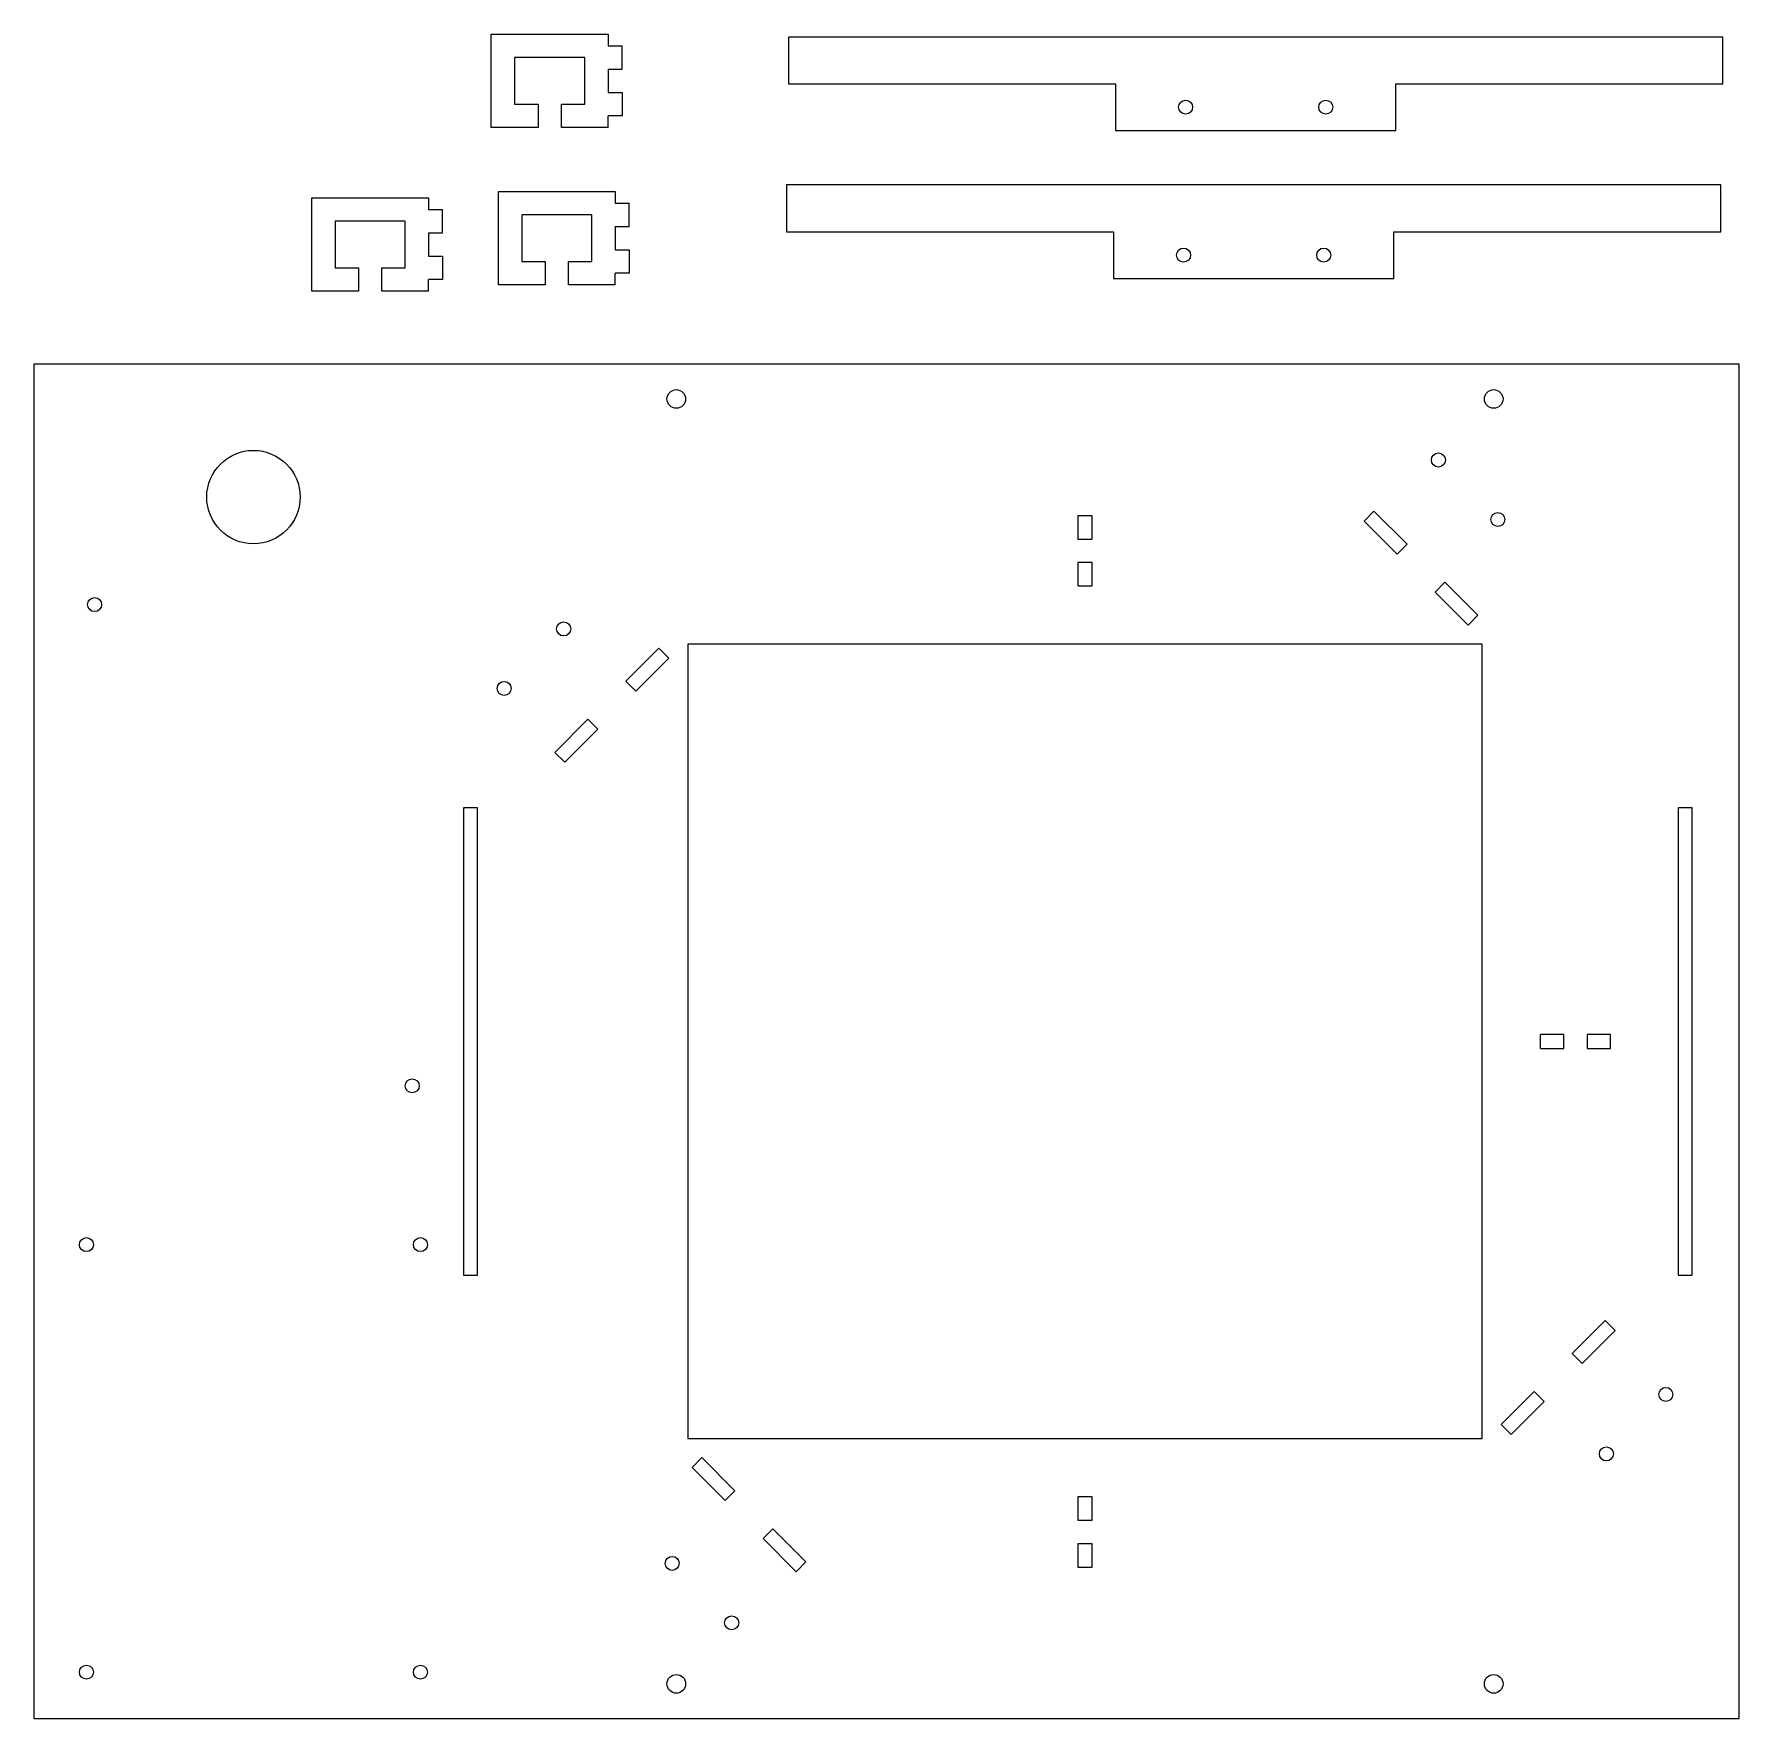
# Model space of a CAD drawing. Header units: millimetres. Extents: x -225 to 140, y 366 to 727.
import ezdxf

# ---------------------------------------------------------------- set-up
doc = ezdxf.new("R2010")
doc.units = ezdxf.units.MM
for name, color, linetype in [('Shape2DView', 7, 'CONTINUOUS'), ('Shape2DView001', 7, 'CONTINUOUS'), ('Shape2DView002', 7, 'CONTINUOUS'), ('Shape2DView003', 7, 'CONTINUOUS'), ('Shape2DView004', 7, 'CONTINUOUS'), ('Shape2DView005', 7, 'CONTINUOUS')]:
    doc.layers.add(name, color=color, linetype=linetype)

msp = doc.modelspace()

# ---------------------------------------------------------------- linework, layer by layer
at = {"layer": 'Shape2DView'}
for p, q in [((-225, 365.95), (-225, 655.95)), ((-225, 655.95), (140, 655.95)), ((140, 655.95), (140, 365.95)), ((59.75, 622.32), (61.87, 624.44)), ((61.87, 624.44), (68.94, 617.37)), ((1.5, 623.45), (-1.5, 623.45)), ((-1.5, 623.45), (-1.5, 618.45)), ((1.5, 618.45), (1.5, 623.45)), ((66.82, 615.25), (59.75, 622.32)), ((-1.5, 618.45), (1.5, 618.45)), ((66.82, 615.25), (68.94, 617.37)), ((1.5, 613.45), (-1.5, 613.45)), ((-1.5, 613.45), (-1.5, 608.45)), ((1.5, 608.45), (1.5, 613.45)), ((-1.5, 608.45), (1.5, 608.45)), ((77.07, 609.24), (74.95, 607.11)), ((74.95, 607.11), (82.02, 600.04)), ((84.14, 602.16), (77.07, 609.24)), ((82.02, 600.04), (84.14, 602.16)), ((-98.29, 588.02), (-91.21, 595.09)), ((-89.09, 592.97), (-91.21, 595.09)), ((85, 595.95), (-85, 595.95)), ((-85, 595.95), (-85, 425.95)), ((85, 425.95), (85, 595.95)), ((-96.16, 585.9), (-89.09, 592.97)), ((-98.29, 588.02), (-96.16, 585.9)), ((-113.49, 572.82), (-106.42, 579.89)), ((-111.37, 570.7), (-104.3, 577.77)), ((-104.3, 577.77), (-106.42, 579.89)), ((-113.49, 572.82), (-111.37, 570.7)), ((-130.04, 560.95), (-133.04, 560.95)), ((-133.04, 560.95), (-133.04, 460.95)), ((-130.04, 460.95), (-130.04, 560.95)), ((130, 560.95), (127, 560.95)), ((127, 560.95), (127, 460.95)), ((130, 460.95), (130, 560.95)), ((102.5, 512.45), (97.5, 512.45)), ((97.5, 509.45), (97.5, 512.45)), ((102.5, 509.45), (102.5, 512.45)), ((112.5, 512.45), (107.5, 512.45)), ((107.5, 512.45), (107.5, 509.45)), ((112.5, 509.45), (112.5, 512.45)), ((97.5, 509.45), (102.5, 509.45)), ((107.5, 509.45), (112.5, 509.45)), ((-133.04, 460.95), (-130.04, 460.95)), ((127, 460.95), (130, 460.95)), ((111.37, 451.2), (104.3, 444.13)), ((106.42, 442.01), (113.49, 449.08)), ((113.49, 449.08), (111.37, 451.2)), ((104.3, 444.13), (106.42, 442.01)), ((96.16, 436), (89.09, 428.93)), ((98.29, 433.88), (96.16, 436)), ((91.21, 426.81), (98.29, 433.88)), ((89.09, 428.93), (91.21, 426.81)), ((-85, 425.95), (85, 425.95)), ((-84.14, 419.74), (-82.02, 421.86)), ((-74.95, 414.79), (-82.02, 421.86)), ((-84.14, 419.74), (-77.07, 412.66)), ((-77.07, 412.66), (-74.95, 414.79)), ((1.5, 413.45), (-1.5, 413.45)), ((-1.5, 413.45), (-1.5, 408.45)), ((1.5, 408.45), (1.5, 413.45)), ((-68.94, 404.53), (-66.82, 406.65)), ((-59.75, 399.58), (-66.82, 406.65)), ((-1.5, 408.45), (1.5, 408.45)), ((-61.87, 397.46), (-68.94, 404.53)), ((1.5, 403.45), (-1.5, 403.45)), ((-1.5, 403.45), (-1.5, 398.45)), ((1.5, 398.45), (1.5, 403.45)), ((-61.87, 397.46), (-59.75, 399.58)), ((-1.5, 398.45), (1.5, 398.45)), ((140, 365.95), (-225, 365.95))]:
    msp.add_line(p, q, dxfattribs=at)
for centre, radius in [((-87.5, 648.45), 2), ((87.5, 648.45), 2), ((-178.04, 627.45), 10), ((75.65, 635.39), 1.5), ((88.38, 622.66), 1.5), ((-212.04, 604.45), 1.5), ((-111.62, 599.24), 1.5), ((-124.35, 586.51), 1.5), ((-144.04, 501.45), 1.5), ((-213.79, 467.45), 1.5), ((-142.29, 467.45), 1.5), ((124.35, 435.39), 1.5), ((111.62, 422.66), 1.5), ((-88.38, 399.24), 1.5), ((-75.65, 386.51), 1.5), ((-213.79, 375.95), 1.5), ((-142.29, 375.95), 1.5), ((-87.5, 373.45), 2), ((87.5, 373.45), 2)]:
    msp.add_circle(centre, radius, dxfattribs=at)
at = {"layer": 'Shape2DView001'}
for p, q in [((-127.11, 706.54), (-127.11, 726.54)), ((-127.11, 726.54), (-102.11, 726.54)), ((-102.11, 726.54), (-102.11, 724.04)), ((-102.11, 724.04), (-99.11, 724.04)), ((-99.11, 719.04), (-99.11, 724.04)), ((-107.11, 721.54), (-122.11, 721.54)), ((-122.11, 721.54), (-122.11, 711.54)), ((-107.11, 711.54), (-107.11, 721.54)), ((-102.11, 719.04), (-99.11, 719.04)), ((-102.11, 719.04), (-102.11, 714.04)), ((-102.11, 714.04), (-99.11, 714.04)), ((-99.11, 714.04), (-99.11, 709.04)), ((-122.11, 711.54), (-117.11, 711.54)), ((-117.11, 711.54), (-117.11, 706.54)), ((-112.11, 706.54), (-112.11, 711.54)), ((-112.11, 711.54), (-107.11, 711.54)), ((-99.11, 709.04), (-102.11, 709.04)), ((-102.11, 706.54), (-102.11, 709.04)), ((-117.11, 706.54), (-127.11, 706.54)), ((-102.11, 706.54), (-112.11, 706.54))]:
    msp.add_line(p, q, dxfattribs=at)
at = {"layer": 'Shape2DView002'}
for p, q in [((-125.56, 672.89), (-125.56, 692.89)), ((-125.56, 692.89), (-100.56, 692.89)), ((-100.56, 692.89), (-100.56, 690.39)), ((-100.56, 690.39), (-97.56, 690.39)), ((-97.56, 685.39), (-97.56, 690.39)), ((-105.56, 687.89), (-120.56, 687.89)), ((-120.56, 687.89), (-120.56, 677.89)), ((-105.56, 677.89), (-105.56, 687.89)), ((-100.56, 685.39), (-97.56, 685.39)), ((-100.56, 685.39), (-100.56, 680.39)), ((-100.56, 680.39), (-97.56, 680.39)), ((-97.56, 680.39), (-97.56, 675.39)), ((-120.56, 677.89), (-115.56, 677.89)), ((-115.56, 677.89), (-115.56, 672.89)), ((-110.56, 672.89), (-110.56, 677.89)), ((-110.56, 677.89), (-105.56, 677.89)), ((-97.56, 675.39), (-100.56, 675.39)), ((-100.56, 672.89), (-100.56, 675.39)), ((-115.56, 672.89), (-125.56, 672.89)), ((-100.56, 672.89), (-110.56, 672.89))]:
    msp.add_line(p, q, dxfattribs=at)
at = {"layer": 'Shape2DView003'}
for p, q in [((-165.56, 671.49), (-165.56, 691.49)), ((-165.56, 691.49), (-140.56, 691.49)), ((-140.56, 691.49), (-140.56, 688.99)), ((-145.56, 686.49), (-160.56, 686.49)), ((-160.56, 686.49), (-160.56, 676.49)), ((-145.56, 676.49), (-145.56, 686.49)), ((-140.56, 688.99), (-137.56, 688.99)), ((-137.56, 683.99), (-137.56, 688.99)), ((-140.56, 683.99), (-137.56, 683.99)), ((-140.56, 683.99), (-140.56, 678.99)), ((-140.56, 678.99), (-137.56, 678.99)), ((-137.56, 678.99), (-137.56, 673.99)), ((-160.56, 676.49), (-155.56, 676.49)), ((-155.56, 676.49), (-155.56, 671.49)), ((-150.56, 671.49), (-150.56, 676.49)), ((-150.56, 676.49), (-145.56, 676.49)), ((-137.56, 673.99), (-140.56, 673.99)), ((-140.56, 671.49), (-140.56, 673.99)), ((-155.56, 671.49), (-165.56, 671.49)), ((-140.56, 671.49), (-150.56, 671.49))]:
    msp.add_line(p, q, dxfattribs=at)
at = {"layer": 'Shape2DView004'}
for p, q in [((-63.45, 725.9), (-63.45, 715.9)), ((136.55, 725.9), (-63.45, 725.9)), ((136.55, 715.9), (136.55, 725.9)), ((-63.45, 715.9), (6.55, 715.9)), ((6.55, 715.9), (6.55, 705.9)), ((66.55, 705.9), (66.55, 715.9)), ((66.55, 715.9), (136.55, 715.9)), ((6.55, 705.9), (66.55, 705.9))]:
    msp.add_line(p, q, dxfattribs=at)
for centre in [(21.55, 710.9), (51.55, 710.9)]:
    msp.add_circle(centre, 1.5, dxfattribs=at)
at = {"layer": 'Shape2DView005'}
for p, q in [((-63.9, 694.25), (-63.9, 684.25)), ((136.1, 694.25), (-63.9, 694.25)), ((136.1, 684.25), (136.1, 694.25)), ((-63.9, 684.25), (6.1, 684.25)), ((6.1, 684.25), (6.1, 674.25)), ((66.1, 674.25), (66.1, 684.25)), ((66.1, 684.25), (136.1, 684.25)), ((6.1, 674.25), (66.1, 674.25))]:
    msp.add_line(p, q, dxfattribs=at)
for centre in [(21.1, 679.25), (51.1, 679.25)]:
    msp.add_circle(centre, 1.5, dxfattribs=at)

doc.saveas('drawing.dxf')
